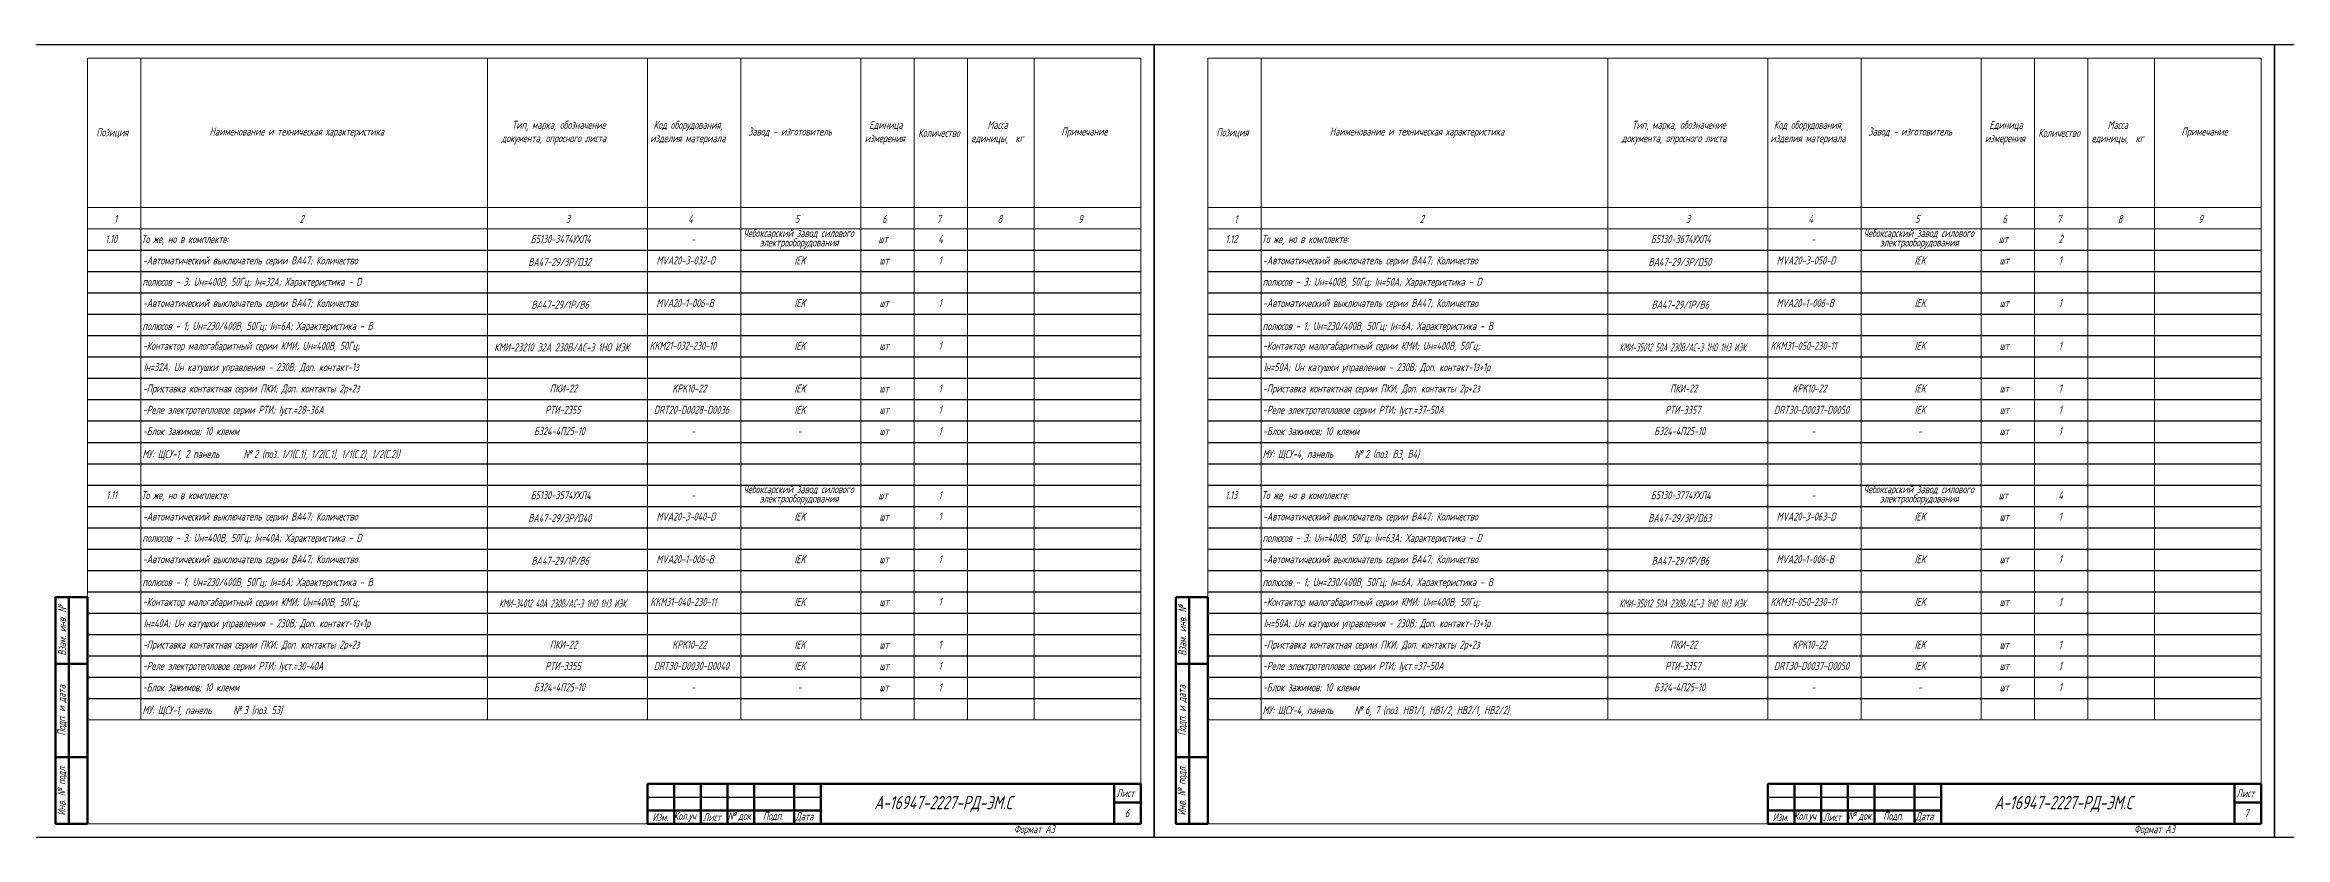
# Model space of a CAD drawing. Header units: millimetres. Extents: x -14296 to 10264, y -13087 to -5602.
# Drawn here: x 4388 to 5228, y -13087 to -12790 of the extents above; entities that cross this region are included whole.
import ezdxf

# ---------------------------------------------------------------- set-up
doc = ezdxf.new("R2010")
doc.units = ezdxf.units.MM
for name, color, linetype, lineweight in [('Рамка толстая', 7, 'Continuous', 15), ('Рамка тонкая', 5, 'Continuous', 25), ('ТаБлица', 253, 'Continuous', 15), ('Текст', 7, 'Continuous', 20), ('Штампы', 252, 'Continuous', 25)]:
    doc.layers.add(name, color=color, linetype=linetype, lineweight=lineweight)
doc.styles.add('Simplex', font='simplex.shx', dxfattribs={"width": 0.7, "oblique": 15})

msp = doc.modelspace()

# ---------------------------------------------------------------- linework, layer by layer
at = {"layer": 'Рамка толстая', "color": 18, "true_color": 0x000000}
for p, q in [((4404.28378, -12794.74064), (4404.28378, -13081.74064)), ((4799.28378, -12794.74064), (4404.28378, -12794.74064)), ((4799.28378, -13081.74064), (4799.28378, -12794.74064)), ((4824.28378, -12794.74064), (4824.28378, -13081.74064)), ((5219.28378, -12794.74064), (4824.28378, -12794.74064)), ((5219.28378, -13081.74064), (5219.28378, -12794.74064)), ((4404.28378, -13081.74064), (4799.28378, -13081.74064)), ((4824.28378, -13081.74064), (5219.28378, -13081.74064))]:
    msp.add_line(p, q, dxfattribs=at)
at = {"layer": 'Рамка тонкая', "color": 18, "true_color": 0x000000}
for p, q in [((4804.28378, -12789.74064), (4384.28378, -12789.74064)), ((4804.28378, -12789.74064), (4804.28378, -13086.74064)), ((5224.28378, -12789.74064), (4804.28378, -12789.74064)), ((4804.28378, -13086.74064), (4804.28378, -12789.74064)), ((5224.28378, -12789.74064), (5224.28378, -13086.74064)), ((5644.28378, -12789.74064), (5224.28378, -12789.74064)), ((5224.28378, -13086.74064), (5224.28378, -12789.74064)), ((4404.28378, -12866.74064), (4799.28378, -12866.74064)), ((4824.28378, -12866.74064), (5219.28378, -12866.74064)), ((4404.28378, -12874.74064), (4799.28378, -12874.74064)), ((4824.28378, -12874.74064), (5219.28378, -12874.74064)), ((4404.28378, -12882.74064), (4799.28378, -12882.74064)), ((4824.28378, -12882.74064), (5219.28378, -12882.74064)), ((4404.28378, -12890.74064), (4799.28378, -12890.74064)), ((4824.28378, -12890.74064), (5219.28378, -12890.74064)), ((4404.28378, -12898.74064), (4799.28378, -12898.74064)), ((4824.28378, -12898.74064), (5219.28378, -12898.74064)), ((4404.28378, -12906.74064), (4799.28378, -12906.74064)), ((4824.28378, -12906.74064), (5219.28378, -12906.74064)), ((4404.28378, -12914.74064), (4799.28378, -12914.74064)), ((4824.28378, -12914.74064), (5219.28378, -12914.74064)), ((4404.28378, -12922.74064), (4799.28378, -12922.74064)), ((4824.28378, -12922.74064), (5219.28378, -12922.74064)), ((4404.28378, -12930.74064), (4799.28378, -12930.74064)), ((4824.28378, -12930.74064), (5219.28378, -12930.74064)), ((4404.28378, -12938.74064), (4799.28378, -12938.74064)), ((4824.28378, -12938.74064), (5219.28378, -12938.74064)), ((4404.28378, -12946.74064), (4799.28378, -12946.74064)), ((4824.28378, -12946.74064), (5219.28378, -12946.74064)), ((4404.28378, -12954.74064), (4799.28378, -12954.74064)), ((4824.28378, -12954.74064), (5219.28378, -12954.74064)), ((4404.28378, -12962.74064), (4799.28378, -12962.74064)), ((4824.28378, -12962.74064), (5219.28378, -12962.74064)), ((4404.28378, -12970.74064), (4799.28378, -12970.74064)), ((4824.28378, -12970.74064), (5219.28378, -12970.74064)), ((4404.28378, -12978.74064), (4799.28378, -12978.74064)), ((4824.28378, -12978.74064), (5219.28378, -12978.74064)), ((4404.28378, -12986.74064), (4799.28378, -12986.74064)), ((4404.28378, -12994.74064), (4799.28378, -12994.74064)), ((4824.28378, -12986.74064), (5219.28378, -12986.74064)), ((4824.28378, -12994.74064), (5219.28378, -12994.74064)), ((4404.28378, -13002.74064), (4799.28378, -13002.74064)), ((4824.28378, -13002.74064), (5219.28378, -13002.74064)), ((4404.28378, -13010.74064), (4799.28378, -13010.74064)), ((4824.28378, -13010.74064), (5219.28378, -13010.74064)), ((4404.28378, -13018.74064), (4799.28378, -13018.74064)), ((4824.28378, -13018.74064), (5219.28378, -13018.74064)), ((4404.28378, -13026.74064), (4799.28378, -13026.74064)), ((4824.28378, -13026.74064), (5219.28378, -13026.74064)), ((4404.28378, -13034.74064), (4799.28378, -13034.74064)), ((4824.28378, -13034.74064), (5219.28378, -13034.74064)), ((4384.28378, -13086.74064), (4804.28378, -13086.74064)), ((4804.28378, -13086.74064), (5224.28378, -13086.74064)), ((5224.28378, -13086.74064), (5644.28378, -13086.74064))]:
    msp.add_line(p, q, dxfattribs=at)
at = {"layer": 'ТаБлица', "color": 18, "true_color": 0x000000}
for p, q in [((4424.28378, -12794.74064), (4424.28378, -13042.74064)), ((4554.28378, -12794.74064), (4554.28378, -13042.74064)), ((4614.28378, -12794.74064), (4614.28378, -13042.74064)), ((4649.28378, -12794.74064), (4649.28378, -13042.74064)), ((4694.28378, -12794.74064), (4694.28378, -13042.74064)), ((4714.28378, -12794.74064), (4714.28378, -13042.74064)), ((4734.28378, -12794.74064), (4734.28378, -13042.74064)), ((4759.28378, -12794.74064), (4759.28378, -13042.74064)), ((4844.28378, -12794.74064), (4844.28378, -13042.74064)), ((4974.28378, -12794.74064), (4974.28378, -13042.74064)), ((5034.28378, -12794.74064), (5034.28378, -13042.74064)), ((5069.28378, -12794.74064), (5069.28378, -13042.74064)), ((5114.28378, -12794.74064), (5114.28378, -13042.74064)), ((5134.28378, -12794.74064), (5134.28378, -13042.74064)), ((5154.28378, -12794.74064), (5154.28378, -13042.74064)), ((5179.28378, -12794.74064), (5179.28378, -13042.74064)), ((4404.28378, -12850.74064), (4799.28378, -12850.74064)), ((4824.28378, -12850.74064), (5219.28378, -12850.74064)), ((4404.28378, -12858.74064), (4799.28378, -12858.74064)), ((4824.28378, -12858.74064), (5219.28378, -12858.74064)), ((4404.28378, -13042.74064), (4799.28378, -13042.74064)), ((4824.28378, -13042.74064), (5219.28378, -13042.74064))]:
    msp.add_line(p, q, dxfattribs=at)
at = {"layer": 'Штампы', "color": 18, "lineweight": 60, "true_color": 0x000000}
for p, q in [((4392.28378, -13081.74064), (4392.28378, -12996.74064)), ((4392.28378, -12996.74064), (4404.28378, -12996.74064)), ((4397.28378, -13081.74064), (4397.28378, -12996.74064)), ((4404.28378, -13081.74064), (4404.28378, -12996.74064)), ((4812.28378, -13081.74064), (4812.28378, -12996.74064)), ((4812.28378, -12996.74064), (4824.28378, -12996.74064)), ((4817.28378, -13081.74064), (4817.28378, -12996.74064)), ((4824.28378, -13081.74064), (4824.28378, -12996.74064)), ((4392.28378, -13021.74064), (4404.28378, -13021.74064)), ((4404.28378, -13026.74064), (4404.28378, -13081.74064)), ((4812.28378, -13021.74064), (4824.28378, -13021.74064)), ((4824.28378, -13026.74064), (4824.28378, -13081.74064)), ((4392.28378, -13056.74064), (4404.28378, -13056.74064)), ((4812.28378, -13056.74064), (4824.28378, -13056.74064)), ((4614.28378, -13066.74064), (4799.28378, -13066.74064)), ((4614.28378, -13066.74064), (4614.28378, -13081.74064)), ((4624.28378, -13066.74064), (4624.28378, -13081.74064)), ((4634.28378, -13066.74064), (4634.28378, -13081.74064)), ((4644.28378, -13066.74064), (4644.28378, -13081.74064)), ((4654.28378, -13066.74064), (4654.28378, -13081.74064)), ((4669.28378, -13066.74064), (4669.28378, -13081.74064)), ((4679.28378, -13066.74064), (4679.28378, -13081.74064)), ((4789.28378, -13066.74064), (4799.28378, -13066.74064)), ((4789.28378, -13066.74064), (4789.28378, -13081.74064)), ((4799.28378, -13066.74064), (4799.28378, -13081.74064)), ((4799.28378, -13066.74064), (4799.28378, -13081.74064)), ((5034.28378, -13066.74064), (5219.28378, -13066.74064)), ((5034.28378, -13066.74064), (5034.28378, -13081.74064)), ((5044.28378, -13066.74064), (5044.28378, -13081.74064)), ((5054.28378, -13066.74064), (5054.28378, -13081.74064)), ((5064.28378, -13066.74064), (5064.28378, -13081.74064)), ((5074.28378, -13066.74064), (5074.28378, -13081.74064)), ((5089.28378, -13066.74064), (5089.28378, -13081.74064)), ((5099.28378, -13066.74064), (5099.28378, -13081.74064)), ((5209.28378, -13066.74064), (5219.28378, -13066.74064)), ((5209.28378, -13066.74064), (5209.28378, -13081.74064)), ((5219.28378, -13066.74064), (5219.28378, -13081.74064)), ((5219.28378, -13066.74064), (5219.28378, -13081.74064)), ((4614.28378, -13076.74064), (4679.28378, -13076.74064)), ((4789.28378, -13073.74064), (4799.28378, -13073.74064)), ((5034.28378, -13076.74064), (5099.28378, -13076.74064)), ((5209.28378, -13073.74064), (5219.28378, -13073.74064)), ((4392.28378, -13081.74064), (4404.28378, -13081.74064)), ((4614.28378, -13081.74064), (4799.28378, -13081.74064)), ((4789.28378, -13081.74064), (4799.28378, -13081.74064)), ((4812.28378, -13081.74064), (4824.28378, -13081.74064)), ((5034.28378, -13081.74064), (5219.28378, -13081.74064)), ((5209.28378, -13081.74064), (5219.28378, -13081.74064))]:
    msp.add_line(p, q, dxfattribs=at)
at = {"layer": 'Штампы', "color": 18, "true_color": 0x000000}
for p, q in [((4614.28378, -13071.74064), (4679.28378, -13071.74064)), ((5034.28378, -13071.74064), (5099.28378, -13071.74064))]:
    msp.add_line(p, q, dxfattribs=at)

# ---------------------------------------------------------------- texts
at = {"layer": 'Текст', "color": 18, "true_color": 0x000000, "style": 'Simplex', "oblique": 15}
for s, height, width, p in [('Тип, марка, обозначение', 3, 0.7, (4563.44239, -12821.24064)), ('Код оборудования,', 3, 0.7, (4616.56464, -12821.24064)), ('Единица', 3, 0.7, (4697.36583, -12821.24064)), ('Масса', 3, 0.7, (4741.71583, -12821.24064)), ('Тип, марка, обозначение', 3, 0.7, (4983.44239, -12821.24064)), ('Код оборудования,', 3, 0.7, (5036.56464, -12821.24064)), ('Единица', 3, 0.7, (5117.36583, -12821.24064)), ('Масса', 3, 0.7, (5161.71583, -12821.24064)), ('Позиция', 3, 0.7, (4407.56583, -12824.02636)), ('Наименование и техническая характеристика', 3, 0.7, (4450.06583, -12823.74064)), ('документа, опросного листа', 3, 0.7, (4559.53067, -12826.24064)), ('изделия материала', 3, 0.7, (4615.24669, -12826.24064)), ('Завод - изготовитель', 3, 0.7, (4651.97636, -12823.74064)), ('измерения', 3, 0.7, (4695.69669, -12826.24064)), ('Количество', 3, 0.6, (4715.71611, -12824.24064)), ('единицы,  кг', 3, 0.7, (4735.71583, -12826.24064)), ('Примечание', 3, 0.7, (4769.39239, -12823.74064)), ('Позиция', 3, 0.7, (4827.56583, -12824.02636)), ('Наименование и техническая характеристика', 3, 0.7, (4870.06583, -12823.74064)), ('документа, опросного листа', 3, 0.7, (4979.53067, -12826.24064)), ('изделия материала', 3, 0.7, (5035.24669, -12826.24064)), ('Завод - изготовитель', 3, 0.7, (5071.97636, -12823.74064)), ('измерения', 3, 0.7, (5115.69669, -12826.24064)), ('Количество', 3, 0.6, (5135.71611, -12824.24064)), ('единицы,  кг', 3, 0.7, (5155.71583, -12826.24064)), ('Примечание', 3, 0.7, (5189.39239, -12823.74064)), ('1', 3, 0.7, (4414.26378, -12856.53611)), ('2', 3, 0.7, (4483.82349, -12856.53611)), ('3', 3, 0.7, (4583.59918, -12856.53611)), ('4', 3, 0.7, (4629.55265, -12856.53611)), ('Чебоксарский завод силового', 3, 0.6, (4650.21201, -12861.79889)), ('5', 3, 0.7, (4669.52588, -12856.53611)), ('6', 3, 0.7, (4702.25986, -12856.53611)), ('7', 3, 0.7, (4722.7186, -12856.53611)), ('8', 3, 0.7, (4745.51209, -12856.53611)), ('9', 3, 0.7, (4775.72807, -12856.53611)), ('1', 3, 0.7, (4834.26378, -12856.53611)), ('2', 3, 0.7, (4903.82349, -12856.53611)), ('3', 3, 0.7, (5003.59918, -12856.53611)), ('4', 3, 0.7, (5049.55265, -12856.53611)), ('Чебоксарский завод силового', 3, 0.6, (5070.21201, -12861.79889)), ('5', 3, 0.7, (5089.52588, -12856.53611)), ('6', 3, 0.7, (5122.25986, -12856.53611)), ('7', 3, 0.7, (5142.7186, -12856.53611)), ('8', 3, 0.7, (5165.51209, -12856.53611)), ('9', 3, 0.7, (5195.72807, -12856.53611)), ('1.10', 3, 0.7, (4410.95841, -12864.0519)), ('То же, но в комплекте:', 3, 0.7, (4424.48378, -12864.0519)), ('Б5130-3474УХЛ4', 3, 0.7, (4570.43178, -12864.0519)), ('-', 3, 0.7, (4630.53927, -12864.0519)), ('электрооборудования', 3, 0.6, (4656.28852, -12865.29889)), ('шт', 3, 0.7, (4700.842, -12864.0519)), ('4', 3, 0.7, (4723.24788, -12864.0519)), ('1.12', 3, 0.7, (4830.95841, -12864.0519)), ('То же, но в комплекте:', 3, 0.7, (4844.48378, -12864.0519)), ('Б5130-3674УХЛ4', 3, 0.7, (4990.43178, -12864.0519)), ('-', 3, 0.7, (5050.53927, -12864.0519)), ('электрооборудования', 3, 0.6, (5076.28852, -12865.29889)), ('шт', 3, 0.7, (5120.842, -12864.0519)), ('2', 3, 0.7, (5143.30841, -12864.0519)), ('полюсов - 3; Uн=400В, 50Гц; Iн=32А; Характеристика - D', 3, 0.7, (4424.88378, -12880.0519)), ('-Автоматический выключатель серии ВА47; Количество', 3, 0.7, (4424.93927, -12872.0519)), ('ВА47-29/3Р/D32', 3, 0.7, (4569.55878, -12872.62333)), ('MVA20-3-032-D', 3, 0.7, (4617.62755, -12872.0519)), ('IEK', 3, 0.7, (4669.33186, -12872.0519)), ('шт', 3, 0.7, (4701.2146, -12872.0519)), ('1', 3, 0.7, (4723.38186, -12872.0519)), ('полюсов - 3; Uн=400В, 50Гц; Iн=50А; Характеристика - D', 3, 0.7, (4844.88378, -12880.0519)), ('-Автоматический выключатель серии ВА47; Количество', 3, 0.7, (4844.93927, -12872.0519)), ('ВА47-29/3Р/D50', 3, 0.7, (4989.55878, -12872.62333)), ('MVA20-3-050-D', 3, 0.7, (5037.62755, -12872.0519)), ('IEK', 3, 0.7, (5089.33186, -12872.0519)), ('шт', 3, 0.7, (5121.2146, -12872.0519)), ('1', 3, 0.7, (5143.38186, -12872.0519)), ('-Автоматический выключатель серии ВА47; Количество', 3, 0.7, (4424.93927, -12888.0519)), ('MVA20-1-006-В', 3, 0.7, (4617.55838, -12888.0519)), ('IEK', 3, 0.7, (4669.33186, -12888.0519)), ('1', 3, 0.7, (4723.38186, -12888.0519)), ('-Автоматический выключатель серии ВА47; Количество', 3, 0.7, (4844.93927, -12888.0519)), ('MVA20-1-006-В', 3, 0.7, (5037.55838, -12888.0519)), ('IEK', 3, 0.7, (5089.33186, -12888.0519)), ('1', 3, 0.7, (5143.38186, -12888.0519)), ('полюсов - 1; Uн=230/400В, 50Гц; Iн=6А; Характеристика - В', 3, 0.7, (4424.88378, -12896.62333)), ('ВА47-29/1Р/В6', 3, 0.7, (4570.73878, -12888.62333)), ('шт', 3, 0.7, (4701.2146, -12888.0519)), ('полюсов - 1; Uн=230/400В, 50Гц; Iн=6А; Характеристика - В', 3, 0.7, (4844.88378, -12896.62333)), ('ВА47-29/1Р/В6', 3, 0.7, (4990.73878, -12888.62333)), ('шт', 3, 0.7, (5121.2146, -12888.0519)), ('-Контактор малогабаритный серии КМИ; Uн=400В, 50Гц;', 3, 0.7, (4424.93927, -12904.0519)), ('КМИ-23210 32А 230В/АС-3 1НО ИЭК', 3, 0.6, (4556.75332, -12904.62333)), ('KKM21-032-230-10', 3, 0.7, (4615.00841, -12904.0519)), ('IEK', 3, 0.7, (4669.33186, -12904.0519)), ('шт', 3, 0.7, (4701.2146, -12904.0519)), ('1', 3, 0.7, (4723.38186, -12904.0519)), ('-Контактор малогабаритный серии КМИ; Uн=400В, 50Гц;', 3, 0.7, (4844.93927, -12904.0519)), ('КМИ-35012 50А 230В/АС-3 1НО 1НЗ ИЭК', 3, 0.5, (4978.59617, -12904.62333)), ('KKM31-050-230-11', 3, 0.7, (5035.33186, -12904.0519)), ('IEK', 3, 0.7, (5089.33186, -12904.0519)), ('шт', 3, 0.7, (5121.2146, -12904.0519)), ('1', 3, 0.7, (5143.38186, -12904.0519)), ('Iн=32А; Uн катушки управления - 230В; Доп. контакт-1з', 3, 0.7, (4425.28378, -12912.0519)), ('Iн=50А; Uн катушки управления - 230В; Доп. контакт-1з+1р', 3, 0.7, (4845.28378, -12912.0519)), ('-Приставка контактная серии ПКИ; Доп. контакты 2р+2з', 3, 0.7, (4424.93927, -12920.0519)), ('ПКИ-22', 3, 0.7, (4577.60878, -12920.0519)), ('KPK10-22', 3, 0.7, (4623.55841, -12920.0519)), ('IEK', 3, 0.7, (4669.33186, -12920.0519)), ('шт', 3, 0.7, (4701.2146, -12920.0519)), ('1', 3, 0.7, (4723.38186, -12920.0519)), ('-Приставка контактная серии ПКИ; Доп. контакты 2р+2з', 3, 0.7, (4844.93927, -12920.0519)), ('ПКИ-22', 3, 0.7, (4997.60878, -12920.0519)), ('KPK10-22', 3, 0.7, (5043.55841, -12920.0519)), ('IEK', 3, 0.7, (5089.33186, -12920.0519)), ('шт', 3, 0.7, (5121.2146, -12920.0519)), ('1', 3, 0.7, (5143.38186, -12920.0519)), ('-Реле электротепловое серии РТИ; Iуст.=28-36А', 3, 0.7, (4424.93927, -12928.0519)), ('РТИ-2355', 3, 0.7, (4575.88178, -12928.0519)), ('DRT20-D0028-D0036', 3, 0.6, (4616.6107, -12928.0519)), ('IEK', 3, 0.7, (4669.33186, -12928.0519)), ('шт', 3, 0.7, (4701.2146, -12928.0519)), ('1', 3, 0.7, (4723.38186, -12928.0519)), ('-Реле электротепловое серии РТИ; Iуст.=37-50А', 3, 0.7, (4844.93927, -12928.0519)), ('РТИ-3357', 3, 0.7, (4995.78178, -12928.0519)), ('DRT30-D0037-D0050', 3, 0.6, (5036.58699, -12928.0519)), ('IEK', 3, 0.7, (5089.33186, -12928.0519)), ('шт', 3, 0.7, (5121.2146, -12928.0519)), ('1', 3, 0.7, (5143.38186, -12928.0519)), ('-Блок зажимов; 10 клемм', 3, 0.7, (4424.93927, -12936.0519)), ('БЗ24-4П25-10', 3, 0.7, (4571.65878, -12936.0519)), ('-', 3, 0.7, (4630.53927, -12936.0519)), ('-', 3, 0.7, (4670.53927, -12936.0519)), ('шт', 3, 0.7, (4701.2146, -12936.0519)), ('1', 3, 0.7, (4723.38186, -12936.0519)), ('-Блок зажимов; 10 клемм', 3, 0.7, (4844.93927, -12936.0519)), ('БЗ24-4П25-10', 3, 0.7, (4991.65878, -12936.0519)), ('-', 3, 0.7, (5050.53927, -12936.0519)), ('-', 3, 0.7, (5090.53927, -12936.0519)), ('шт', 3, 0.7, (5121.2146, -12936.0519)), ('1', 3, 0.7, (5143.38186, -12936.0519)), ('МУ: ЩСУ-1, 2 панель ', 3, 0.7, (4424.88378, -12944.62333)), ('№', 3, 0.7, (4462.78378, -12944.62333)), ('2 (поз. 1/1(С.1), 1/2(С.1), 1/1(С.2), 1/2(С.2))', 3, 0.7, (4466.73476, -12944.62333)), ('МУ: ЩСУ-4, панель ', 3, 0.7, (4844.88378, -12944.62333)), ('№', 3, 0.7, (4879.28378, -12944.62333)), ('2 (поз. В3, В4)', 3, 0.7, (4883.23476, -12944.62333)), ('1.11', 3, 0.7, (4411.28186, -12960.0519)), ('То же, но в комплекте:', 3, 0.7, (4424.48378, -12960.0519)), ('Б5130-3574УХЛ4', 3, 0.7, (4570.43178, -12960.0519)), ('-', 3, 0.7, (4630.53927, -12960.0519)), ('Чебоксарский завод силового', 3, 0.6, (4650.21201, -12957.79889)), ('электрооборудования', 3, 0.6, (4656.28852, -12961.29889)), ('шт', 3, 0.7, (4700.842, -12960.0519)), ('1', 3, 0.7, (4723.38186, -12960.0519)), ('1.13', 3, 0.7, (4830.88186, -12960.0519)), ('То же, но в комплекте:', 3, 0.7, (4844.48378, -12960.0519)), ('Б5130-3774УХЛ4', 3, 0.7, (4990.43178, -12960.0519)), ('-', 3, 0.7, (5050.53927, -12960.0519)), ('Чебоксарский завод силового', 3, 0.6, (5070.21201, -12957.79889)), ('электрооборудования', 3, 0.6, (5076.28852, -12961.29889)), ('шт', 3, 0.7, (5120.842, -12960.0519)), ('4', 3, 0.7, (5143.24788, -12960.0519)), ('-Автоматический выключатель серии ВА47; Количество', 3, 0.7, (4424.93927, -12968.0519)), ('ВА47-29/3Р/D40', 3, 0.7, (4569.55878, -12968.62333)), ('MVA20-3-040-D', 3, 0.7, (4617.62755, -12968.0519)), ('IEK', 3, 0.7, (4669.33186, -12968.0519)), ('шт', 3, 0.7, (4701.2146, -12968.0519)), ('1', 3, 0.7, (4723.38186, -12968.0519)), ('-Автоматический выключатель серии ВА47; Количество', 3, 0.7, (4844.93927, -12968.0519)), ('ВА47-29/3Р/D63', 3, 0.7, (4989.48178, -12968.62333)), ('MVA20-3-063-D', 3, 0.7, (5037.62755, -12968.0519)), ('IEK', 3, 0.7, (5089.33186, -12968.0519)), ('шт', 3, 0.7, (5121.2146, -12968.0519)), ('1', 3, 0.7, (5143.38186, -12968.0519)), ('полюсов - 3; Uн=400В, 50Гц; Iн=40А; Характеристика - D', 3, 0.7, (4424.88378, -12976.0519)), ('полюсов - 3; Uн=400В, 50Гц; Iн=63А; Характеристика - D', 3, 0.7, (4844.88378, -12976.0519)), ('-Автоматический выключатель серии ВА47; Количество', 3, 0.7, (4424.93927, -12984.0519)), ('ВА47-29/1Р/В6', 3, 0.7, (4570.73878, -12984.62333)), ('MVA20-1-006-В', 3, 0.7, (4617.55838, -12984.0519)), ('IEK', 3, 0.7, (4669.33186, -12984.0519)), ('шт', 3, 0.7, (4701.2146, -12984.0519)), ('1', 3, 0.7, (4723.38186, -12984.0519)), ('-Автоматический выключатель серии ВА47; Количество', 3, 0.7, (4844.93927, -12984.0519)), ('ВА47-29/1Р/В6', 3, 0.7, (4990.73878, -12984.62333)), ('MVA20-1-006-В', 3, 0.7, (5037.55838, -12984.0519)), ('IEK', 3, 0.7, (5089.33186, -12984.0519)), ('шт', 3, 0.7, (5121.2146, -12984.0519)), ('1', 3, 0.7, (5143.38186, -12984.0519)), ('полюсов - 1; Uн=230/400В, 50Гц; Iн=6А; Характеристика - В', 3, 0.7, (4424.88378, -12992.62333)), ('полюсов - 1; Uн=230/400В, 50Гц; Iн=6А; Характеристика - В', 3, 0.7, (4844.88378, -12992.62333)), ('-Контактор малогабаритный серии КМИ; Uн=400В, 50Гц;', 3, 0.7, (4424.93927, -13000.0519)), ('КМИ-34012 40А 230В/АС-3 1НО 1НЗ ИЭК', 3, 0.5, (4558.59617, -13000.62333)), ('KKM31-040-230-11', 3, 0.7, (4615.33186, -13000.0519)), ('IEK', 3, 0.7, (4669.33186, -13000.0519)), ('шт', 3, 0.7, (4701.2146, -13000.0519)), ('1', 3, 0.7, (4723.38186, -13000.0519)), ('-Контактор малогабаритный серии КМИ; Uн=400В, 50Гц;', 3, 0.7, (4844.93927, -13000.0519)), ('КМИ-35012 50А 230В/АС-3 1НО 1НЗ ИЭК', 3, 0.5, (4978.59617, -13000.62333)), ('KKM31-050-230-11', 3, 0.7, (5035.33186, -13000.0519)), ('IEK', 3, 0.7, (5089.33186, -13000.0519)), ('шт', 3, 0.7, (5121.2146, -13000.0519)), ('1', 3, 0.7, (5143.38186, -13000.0519)), ('Iн=40А; Uн катушки управления - 230В; Доп. контакт-1з+1р', 3, 0.7, (4425.28378, -13008.0519)), ('Iн=50А; Uн катушки управления - 230В; Доп. контакт-1з+1р', 3, 0.7, (4845.28378, -13008.0519)), ('-Приставка контактная серии ПКИ; Доп. контакты 2р+2з', 3, 0.7, (4424.93927, -13016.0519)), ('ПКИ-22', 3, 0.7, (4577.60878, -13016.0519)), ('KPK10-22', 3, 0.7, (4623.55841, -13016.0519)), ('IEK', 3, 0.7, (4669.33186, -13016.0519)), ('шт', 3, 0.7, (4701.2146, -13016.0519)), ('1', 3, 0.7, (4723.38186, -13016.0519)), ('-Приставка контактная серии ПКИ; Доп. контакты 2р+2з', 3, 0.7, (4844.93927, -13016.0519)), ('ПКИ-22', 3, 0.7, (4997.60878, -13016.0519)), ('KPK10-22', 3, 0.7, (5043.55841, -13016.0519)), ('IEK', 3, 0.7, (5089.33186, -13016.0519)), ('шт', 3, 0.7, (5121.2146, -13016.0519)), ('1', 3, 0.7, (5143.38186, -13016.0519)), ('-Реле электротепловое серии РТИ; Iуст.=30-40А', 3, 0.7, (4424.93927, -13024.0519)), ('РТИ-3355', 3, 0.7, (4575.88178, -13024.0519)), ('DRT30-D0030-D0040', 3, 0.6, (4616.58699, -13024.0519)), ('IEK', 3, 0.7, (4669.33186, -13024.0519)), ('шт', 3, 0.7, (4701.2146, -13024.0519)), ('1', 3, 0.7, (4723.38186, -13024.0519)), ('-Реле электротепловое серии РТИ; Iуст.=37-50А', 3, 0.7, (4844.93927, -13024.0519)), ('РТИ-3357', 3, 0.7, (4995.78178, -13024.0519)), ('DRT30-D0037-D0050', 3, 0.6, (5036.58699, -13024.0519)), ('IEK', 3, 0.7, (5089.33186, -13024.0519)), ('шт', 3, 0.7, (5121.2146, -13024.0519)), ('1', 3, 0.7, (5143.38186, -13024.0519)), ('-Блок зажимов; 10 клемм', 3, 0.7, (4424.93927, -13032.0519)), ('БЗ24-4П25-10', 3, 0.7, (4571.65878, -13032.0519)), ('-', 3, 0.7, (4630.53927, -13032.0519)), ('-', 3, 0.7, (4670.53927, -13032.0519)), ('шт', 3, 0.7, (4701.2146, -13032.0519)), ('1', 3, 0.7, (4723.38186, -13032.0519)), ('-Блок зажимов; 10 клемм', 3, 0.7, (4844.93927, -13032.0519)), ('БЗ24-4П25-10', 3, 0.7, (4991.65878, -13032.0519)), ('-', 3, 0.7, (5050.53927, -13032.0519)), ('-', 3, 0.7, (5090.53927, -13032.0519)), ('шт', 3, 0.7, (5121.2146, -13032.0519)), ('1', 3, 0.7, (5143.38186, -13032.0519)), ('МУ: ЩСУ-1, панель ', 3, 0.7, (4424.88378, -13040.62333)), ('№', 3, 0.7, (4458.88378, -13040.62333)), ('3 (поз. 53)', 3, 0.7, (4462.83476, -13040.62333)), ('МУ: ЩСУ-4, панель ', 3, 0.7, (4844.88378, -13040.62333)), ('№', 3, 0.7, (4879.28378, -13040.62333)), ('6, 7 (поз. НВ1/1, НВ1/2, НВ2/1, НВ2/2)', 3, 0.7, (4883.23476, -13040.62333)), ('Изм.', 3, 0.7, (4616.06464, -13080.74064)), ('Кол.уч', 3, 0.7, (4624.06583, -13080.24064)), ('Лист', 3, 0.7, (4635.03378, -13080.74064)), ('№', 3, 0.7, (4644.32574, -13080.24064)), ('док.', 3, 0.7, (4648.27673, -13080.24064)), ('Подп.', 3, 0.7, (4657.51464, -13080.24064)), ('Дата', 3, 0.7, (4669.69239, -13080.45493)), ('А-16947-2227-РД-ЭМ.С', 5, 0.7, (4699.2734, -13076.26445)), ('Изм.', 3, 0.7, (5036.06464, -13080.74064)), ('Кол.уч', 3, 0.7, (5044.06583, -13080.24064)), ('Лист', 3, 0.7, (5055.03378, -13080.74064)), ('№', 3, 0.7, (5064.32574, -13080.24064)), ('док.', 3, 0.7, (5068.27673, -13080.24064)), ('Подп.', 3, 0.7, (5077.51464, -13080.24064)), ('Дата', 3, 0.7, (5089.69239, -13080.45493)), ('А-16947-2227-РД-ЭМ.С', 5, 0.7, (5119.2734, -13076.26445)), ('Формат А3', 3, 0.7, (4751.63927, -13085.24064)), ('Формат А3', 3, 0.7, (5171.63927, -13085.24064))]:
    msp.add_text(s, height=height, dxfattribs=dict(at, width=width)).set_placement(p)
at = {"layer": 'Штампы', "color": 18, "true_color": 0x000000, "style": 'Simplex', "oblique": 15, "width": 0.7}
for s, p in [('Лист', (4790.03378, -13071.74064)), ('Лист', (5210.03378, -13071.74064)), ('6', (4793.23186, -13079.24064)), ('7', (5212.98186, -13079.24064))]:
    msp.add_text(s, height=3, dxfattribs=at).set_placement(p)
at = {"layer": 'Штампы', "color": 18, "true_color": 0x000000, "char_height": 3, "attachment_point": 5, "rotation": 90, "style": 'Simplex'}
for s, insert, width in [('Взам. инв. {\\Fgost|c204;№}', (4394.78378, -13009.24064), 25), ('Взам. инв. {\\Fgost|c204;№}', (4814.78378, -13009.24064), 25), ('Подп. и дата', (4394.78378, -13039.24064), 35), ('Подп. и дата', (4814.78378, -13039.24064), 35), ('Инв. {\\Fgost|c204;№} подл.', (4394.78378, -13069.24064), 25), ('Инв. {\\Fgost|c204;№} подл.', (4814.78378, -13069.24064), 25)]:
    msp.add_mtext(s, dxfattribs=dict(at, insert=insert, width=width))

doc.saveas('drawing.dxf')
